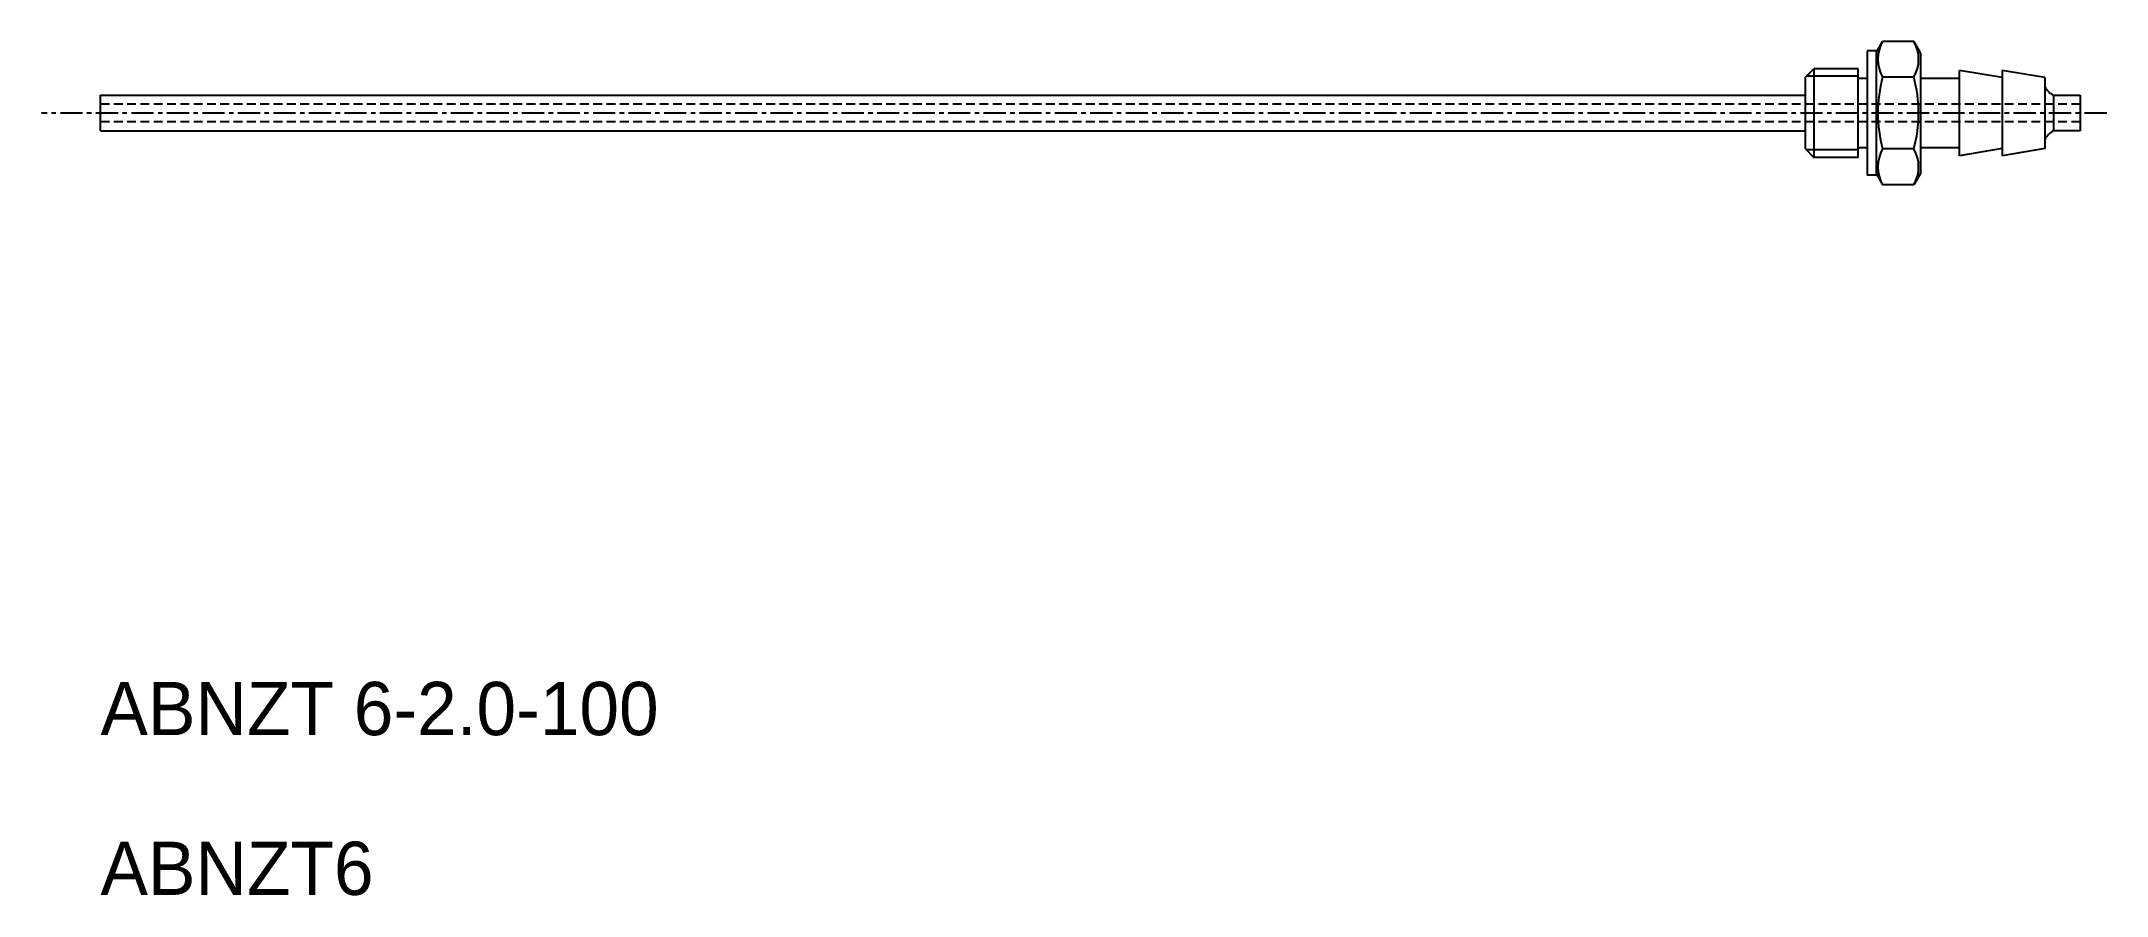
# Model space of a CAD drawing. Extents: x -3 to 113, y 0 to 48.
import ezdxf

# ---------------------------------------------------------------- set-up
doc = ezdxf.new("R2010")
doc.units = 0
doc.linetypes.add('CENTER', pattern=[2, 1.25, -0.25, 0.25, -0.25])
doc.linetypes.add('DASHED', pattern=[0.75, 0.5, -0.25])
doc.layers.get('0').update_dxf_attribs({"linetype": 'CONTINUOUS'})
doc.layers.add('CENTER', color=1, linetype='CENTER')

msp = doc.modelspace()

# ---------------------------------------------------------------- linework, layer by layer
at = {"color": 7, "linetype": 'CONTINUOUS'}
for p, q in [((100, 47.44), (100.37, 48.08)), ((102.13, 48.08), (100.37, 48.08)), ((102.5, 47.44), (102.13, 48.08)), ((96, 46.04), (96.5, 46.54)), ((99, 46.54), (96.5, 46.54)), ((96.5, 46.54), (96.5, 41.54)), ((99, 41.54), (99, 46.54)), ((99.5, 47.54), (99.5, 40.54)), ((100, 47.54), (99.5, 47.54)), ((100, 47.54), (100, 40.54)), ((102.5, 47.44), (102.5, 40.64)), ((96, 46.04), (96, 42.04)), ((99.5, 45.99), (99, 45.99)), ((102.13, 46.06), (100.37, 46.06)), ((104.7, 45.99), (102.5, 45.99)), ((104.7, 41.64), (104.7, 46.44)), ((107.1, 46.04), (104.7, 46.44)), ((109.5, 46.04), (107.1, 46.44)), ((107.1, 46.44), (107.1, 46.21)), ((107.1, 46.21), (107.1, 41.64)), ((109.5, 46.04), (109.5, 42.04)), ((0, 45.04), (96, 45.04)), ((0, 43.04), (0, 45.04)), ((110, 45.04), (110, 43.04)), ((110, 45.04), (111.5, 45.04)), ((111.5, 45.04), (111.5, 43.04)), ((0, 43.04), (96, 43.04)), ((100, 43.17), (100, 43.17)), ((111.5, 43.04), (110, 43.04)), ((96, 42.04), (96.5, 41.54)), ((99.5, 42.09), (99, 42.09)), ((100, 42.29), (100, 42.29)), ((102.13, 42.02), (100.37, 42.02)), ((104.7, 42.09), (102.5, 42.09)), ((107.1, 42.04), (104.7, 41.64)), ((109.5, 42.04), (107.1, 41.64)), ((99, 41.54), (96.5, 41.54)), ((100, 40.54), (99.5, 40.54)), ((100, 40.64), (100.37, 40)), ((102.13, 40), (100.37, 40)), ((102.5, 40.64), (102.13, 40))]:
    msp.add_line(p, q, dxfattribs=at)
at = {"color": 3, "linetype": 'CONTINUOUS'}
for p, q in [((99, 46.11), (96.07, 46.11)), ((99, 41.97), (96.07, 41.97))]:
    msp.add_line(p, q, dxfattribs=at)
at = {"color": 3, "linetype": 'DASHED'}
for p, q in [((111.5, 44.54), (0, 44.54)), ((111.5, 43.54), (0, 43.54))]:
    msp.add_line(p, q, dxfattribs=at)
at = {"color": 7, "linetype": 'CONTINUOUS'}
for centre, radius, start, end in [((102.12, 47.07), 2.02, 150.0406, 209.9593), ((100.38, 47.07), 2.02, 330.0407, 29.9594), ((107.79, 44.04), 7.69, 164.76, 180), ((94.71, 44.04), 7.69, 0, 15.2401), ((107.79, 44.04), 7.69, 180, 195.24), ((94.71, 44.04), 7.69, 344.7599, 0), ((102.12, 41.01), 2.02, 150.0407, 209.9594), ((100.38, 41.01), 2.02, 330.0406, 29.9593)]:
    msp.add_arc(centre, radius, start, end, dxfattribs=at)
for centre, start, end in [((110.43, 45.97), 204.7401, 245.2599), ((110.43, 42.11), 114.7401, 155.2599)]:
    msp.add_arc(centre, 1.02, start, end)
at = {"layer": 'CENTER', "color": 1, "linetype": 'CENTER'}
msp.add_line((112.99, 44.04), (-3.33, 44.04), dxfattribs=at)

# ---------------------------------------------------------------- texts
for s, p in [('ABNZT 6-2.0-100', (0, 9)), ('ABNZT6', (0, 0))]:
    msp.add_text(s, height=3).set_placement(p)

doc.saveas('drawing.dxf')
